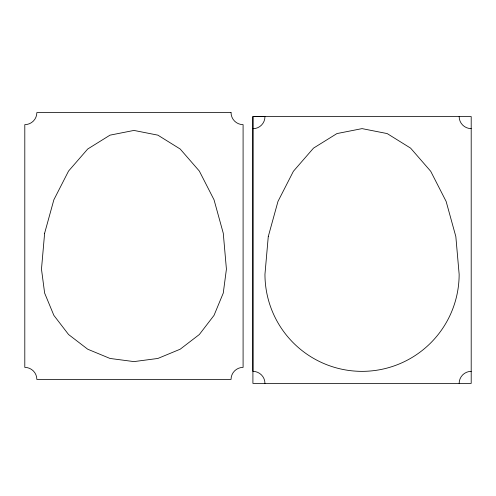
<?xml version="1.0" encoding="UTF-8"?>
<svg xmlns="http://www.w3.org/2000/svg" width="496" height="496" viewBox="0 0 496 496"><rect width="100%" height="100%" fill="white"/><g stroke="black" fill="none" stroke-linecap="round" stroke-linejoin="round"><path stroke-width="0.74" d="M252.997 128.724A12.053 12.053 0 0 0 264.957 116.585L252.91 116.566L252.91 383.402L471.2 383.402L471.2 116.566L252.91 116.566L252.91 371.355A12.053 12.053 0 0 1 264.957 383.402M471.2 128.619A12.053 12.053 0 0 1 459.147 116.566M459.147 383.402A12.053 12.053 0 0 1 471.2 371.355M44.628 233.232L41.478 269.13L44.628 293.068L53.866 315.369L68.56 334.521L87.711 349.215L110.013 358.453L133.945 361.603L157.877 358.453L180.178 349.215L199.33 334.521L214.03 315.369L223.268 293.068L226.418 269.13L223.268 233.232L214.03 199.783L199.33 171.052L180.178 149.011L157.877 135.154L133.945 130.429L110.013 135.154L87.711 149.011L68.56 171.052L53.866 199.783L44.628 233.232M268.268 236.561L264.957 274.257A97.092 97.092 0 0 0 362.055 371.355A97.092 97.092 0 0 0 459.147 274.257L455.836 236.561L446.14 201.438L430.708 171.275L410.601 148.13L387.184 133.579L362.055 128.619L336.927 133.579L313.509 148.13L293.396 171.275L277.971 201.438L268.268 236.561M231.043 112.598L36.853 112.598A12.053 12.053 0 0 1 24.8 124.645L24.8 367.381A12.053 12.053 0 0 1 36.853 379.434L231.043 379.434A12.053 12.053 0 0 1 243.09 367.381L243.09 124.645A12.053 12.053 0 0 1 231.043 112.598"/></g></svg>
